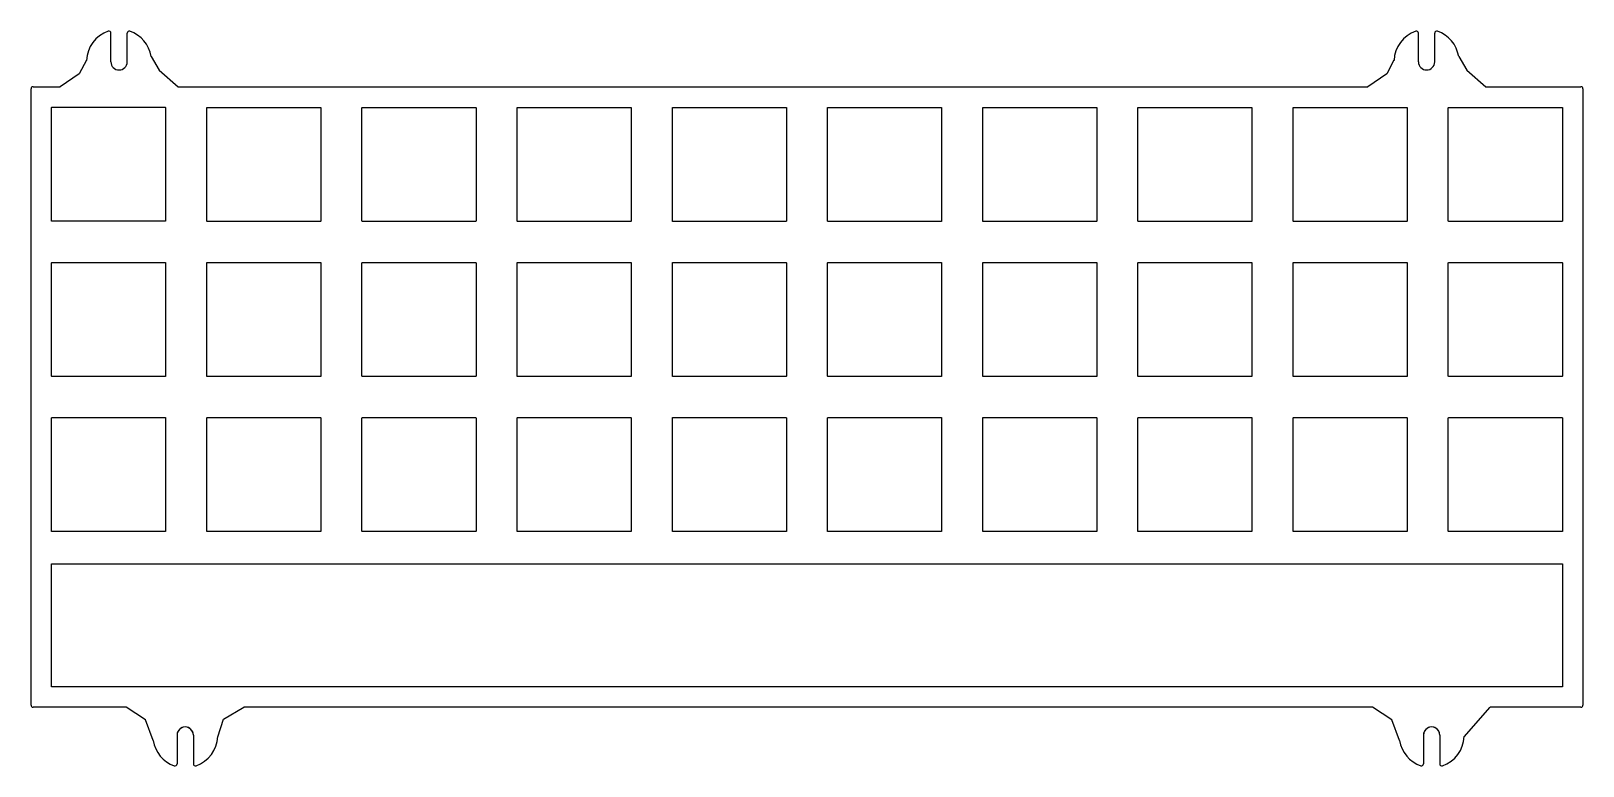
# Model space of a CAD drawing. Header units: millimetres. Extents: x 317 to 507, y -289 to -198.
import ezdxf

# ---------------------------------------------------------------- set-up
doc = ezdxf.new("R2010")
doc.units = ezdxf.units.MM
doc.layers.get('0').update_dxf_attribs({"linetype": 'CONTINUOUS'})

msp = doc.modelspace()

# ---------------------------------------------------------------- linework, layer by layer
for p, q in [((326.66, -202.11), (326.66, -198.57)), ((328.66, -202.11), (328.66, -198.57)), ((487.16, -202.11), (487.16, -198.57)), ((489.16, -202.11), (489.16, -198.57)), ((316.86, -281.11), (316.86, -205.41)), ((317.11, -205.16), (320.43, -205.16)), ((334.93, -205.16), (480.93, -205.16)), ((495.43, -205.16), (507.11, -205.16)), ((507.36, -205.41), (507.36, -281.11)), ((328.53, -281.36), (317.11, -281.36)), ((481.53, -281.36), (342.98, -281.36)), ((507.11, -281.36), (495.98, -281.36)), ((334.78, -284.79), (334.78, -288.33)), ((336.78, -284.79), (336.78, -288.33)), ((487.78, -284.79), (487.78, -288.33)), ((489.78, -284.79), (489.78, -288.33))]:
    msp.add_line(p, q)
for points in [[(323.66, -201.92), (322.77, -203.6), (320.43, -205.16)], [(331.6, -201.44), (332.6, -203.15), (334.93, -205.16)], [(484.16, -201.92), (483.27, -203.6), (480.93, -205.16)], [(492.1, -201.44), (493.1, -203.15), (495.43, -205.16)], [(331.83, -285.47), (330.91, -282.9), (328.53, -281.36)], [(339.77, -284.98), (340.5, -282.82), (342.98, -281.36)], [(484.83, -285.47), (483.9, -282.92), (481.53, -281.36)], [(492.77, -284.98), (495.98, -281.36)]]:
    msp.add_lwpolyline(points)
for points in [[(333.36, -221.64, -0.414214), (333.31, -221.69), (319.41, -221.69, -0.414214), (319.36, -221.64), (319.36, -207.74, -0.414214), (319.41, -207.69), (333.31, -207.69, -0.414214), (333.36, -207.74)], [(338.48, -207.7), (352.38, -207.7, -0.414214), (352.43, -207.75), (352.43, -221.65, -0.414214), (352.38, -221.7), (338.48, -221.7, -0.414214), (338.43, -221.65), (338.43, -207.75, -0.414214)], [(357.53, -207.7), (371.43, -207.7, -0.414214), (371.48, -207.75), (371.48, -221.65, -0.414214), (371.43, -221.7), (357.53, -221.7, -0.414214), (357.48, -221.65), (357.48, -207.75, -0.414214)], [(376.58, -207.7), (390.48, -207.7, -0.414214), (390.53, -207.75), (390.53, -221.65, -0.414214), (390.48, -221.7), (376.58, -221.7, -0.414214), (376.53, -221.65), (376.53, -207.75, -0.414214)], [(395.63, -207.7), (409.53, -207.7, -0.414214), (409.58, -207.75), (409.58, -221.65, -0.414214), (409.53, -221.7), (395.63, -221.7, -0.414214), (395.58, -221.65), (395.58, -207.75, -0.414214)], [(414.68, -207.7), (428.58, -207.7, -0.414214), (428.63, -207.75), (428.63, -221.65, -0.414214), (428.58, -221.7), (414.68, -221.7, -0.414214), (414.63, -221.65), (414.63, -207.75, -0.414214)], [(433.73, -207.7), (447.63, -207.7, -0.414214), (447.68, -207.75), (447.68, -221.65, -0.414214), (447.63, -221.7), (433.73, -221.7, -0.414214), (433.68, -221.65), (433.68, -207.75, -0.414214)], [(452.78, -207.7), (466.68, -207.7, -0.414214), (466.73, -207.75), (466.73, -221.65, -0.414214), (466.68, -221.7), (452.78, -221.7, -0.414214), (452.73, -221.65), (452.73, -207.75, -0.414214)], [(471.83, -207.7), (485.73, -207.7, -0.414214), (485.78, -207.75), (485.78, -221.65, -0.414214), (485.73, -221.7), (471.83, -221.7, -0.414214), (471.78, -221.65), (471.78, -207.75, -0.414214)], [(490.88, -207.7), (504.78, -207.7, -0.414214), (504.83, -207.75), (504.83, -221.65, -0.414214), (504.78, -221.7), (490.88, -221.7, -0.414214), (490.83, -221.65), (490.83, -207.75, -0.414214)], [(319.43, -226.75), (333.33, -226.75, -0.414214), (333.38, -226.8), (333.38, -240.7, -0.414214), (333.33, -240.75), (319.43, -240.75, -0.414214), (319.38, -240.7), (319.38, -226.8, -0.414214)], [(338.48, -226.75), (352.38, -226.75, -0.414214), (352.43, -226.8), (352.43, -240.7, -0.414214), (352.38, -240.75), (338.48, -240.75, -0.414214), (338.43, -240.7), (338.43, -226.8, -0.414214)], [(357.53, -226.75), (371.43, -226.75, -0.414214), (371.48, -226.8), (371.48, -240.7, -0.414214), (371.43, -240.75), (357.53, -240.75, -0.414214), (357.48, -240.7), (357.48, -226.8, -0.414214)], [(376.58, -226.75), (390.48, -226.75, -0.414214), (390.53, -226.8), (390.53, -240.7, -0.414214), (390.48, -240.75), (376.58, -240.75, -0.414214), (376.53, -240.7), (376.53, -226.8, -0.414214)], [(395.63, -226.75), (409.53, -226.75, -0.414214), (409.58, -226.8), (409.58, -240.7, -0.414214), (409.53, -240.75), (395.63, -240.75, -0.414214), (395.58, -240.7), (395.58, -226.8, -0.414214)], [(414.68, -226.75), (428.58, -226.75, -0.414214), (428.63, -226.8), (428.63, -240.7, -0.414214), (428.58, -240.75), (414.68, -240.75, -0.414214), (414.63, -240.7), (414.63, -226.8, -0.414214)], [(433.73, -226.75), (447.63, -226.75, -0.414214), (447.68, -226.8), (447.68, -240.7, -0.414214), (447.63, -240.75), (433.73, -240.75, -0.414214), (433.68, -240.7), (433.68, -226.8, -0.414214)], [(452.78, -226.75), (466.68, -226.75, -0.414214), (466.73, -226.8), (466.73, -240.7, -0.414214), (466.68, -240.75), (452.78, -240.75, -0.414214), (452.73, -240.7), (452.73, -226.8, -0.414214)], [(471.83, -226.75), (485.73, -226.75, -0.414214), (485.78, -226.8), (485.78, -240.7, -0.414214), (485.73, -240.75), (471.83, -240.75, -0.414214), (471.78, -240.7), (471.78, -226.8, -0.414214)], [(490.88, -226.75), (504.78, -226.75, -0.414214), (504.83, -226.8), (504.83, -240.7, -0.414214), (504.78, -240.75), (490.88, -240.75, -0.414214), (490.83, -240.7), (490.83, -226.8, -0.414214)], [(319.43, -245.8), (333.33, -245.8, -0.414214), (333.38, -245.85), (333.38, -259.75, -0.414214), (333.33, -259.8), (319.43, -259.8, -0.414214), (319.38, -259.75), (319.38, -245.85, -0.414214)], [(338.48, -245.8), (352.38, -245.8, -0.414214), (352.43, -245.85), (352.43, -259.75, -0.414214), (352.38, -259.8), (338.48, -259.8, -0.414214), (338.43, -259.75), (338.43, -245.85, -0.414214)], [(357.53, -245.8), (371.43, -245.8, -0.414214), (371.48, -245.85), (371.48, -259.75, -0.414214), (371.43, -259.8), (357.53, -259.8, -0.414214), (357.48, -259.75), (357.48, -245.85, -0.414214)], [(376.58, -245.8), (390.48, -245.8, -0.414214), (390.53, -245.85), (390.53, -259.75, -0.414214), (390.48, -259.8), (376.58, -259.8, -0.414214), (376.53, -259.75), (376.53, -245.85, -0.414214)], [(395.63, -245.8), (409.53, -245.8, -0.414214), (409.58, -245.85), (409.58, -259.75, -0.414214), (409.53, -259.8), (395.63, -259.8, -0.414214), (395.58, -259.75), (395.58, -245.85, -0.414214)], [(414.68, -245.8), (428.58, -245.8, -0.414214), (428.63, -245.85), (428.63, -259.75, -0.414214), (428.58, -259.8), (414.68, -259.8, -0.414214), (414.63, -259.75), (414.63, -245.85, -0.414214)], [(433.73, -245.8), (447.63, -245.8, -0.414214), (447.68, -245.85), (447.68, -259.75, -0.414214), (447.63, -259.8), (433.73, -259.8, -0.414214), (433.68, -259.75), (433.68, -245.85, -0.414214)], [(452.78, -245.8), (466.68, -245.8, -0.414214), (466.73, -245.85), (466.73, -259.75, -0.414214), (466.68, -259.8), (452.78, -259.8, -0.414214), (452.73, -259.75), (452.73, -245.85, -0.414214)], [(471.83, -245.8), (485.73, -245.8, -0.414214), (485.78, -245.85), (485.78, -259.75, -0.414214), (485.73, -259.8), (471.83, -259.8, -0.414214), (471.78, -259.75), (471.78, -245.85, -0.414214)], [(490.88, -245.8), (504.78, -245.8, -0.414214), (504.83, -245.85), (504.83, -259.75, -0.414214), (504.78, -259.8), (490.88, -259.8, -0.414214), (490.83, -259.75), (490.83, -245.85, -0.414214)]]:
    msp.add_lwpolyline(points, format="xyb", close=True)
msp.add_lwpolyline([(504.83, -278.85), (319.38, -278.85), (319.38, -263.77), (504.83, -263.77)], close=True)
for centre, radius, start, end in [((327.66, -202.11), 4, 109.4711, 177.3301), ((326.41, -198.57), 0.25, 0, 109.4712), ((328.91, -198.57), 0.25, 70.5288, 180), ((327.66, -202.11), 4, 9.6926, 70.5287), ((488.16, -202.11), 4, 109.4712, 177.3301), ((486.91, -198.57), 0.25, 0, 109.4712), ((489.41, -198.57), 0.25, 70.5288, 180), ((488.16, -202.11), 4, 9.6926, 70.5288), ((327.66, -202.11), 1, 180, 360), ((327.66, -202.11), 1, 180, 360), ((488.16, -202.11), 1, -180, 0), ((488.16, -202.11), 1, -180, 0), ((317.11, -205.41), 0.25, 90, 180), ((507.11, -205.41), 0.25, 0, 90), ((317.11, -281.11), 0.25, 180, 270), ((507.11, -281.11), 0.25, -90, 0), ((335.78, -284.79), 1, 0, 180.001), ((335.78, -284.79), 1, 0.001, 180), ((488.78, -284.79), 1, 0.0059, 180), ((488.78, -284.79), 1, 0, 180.0059), ((335.78, -284.79), 4, 189.6947, 250.5288), ((335.78, -284.79), 4, 289.4712, 357.3281), ((488.78, -284.79), 4, 189.6931, 250.5288), ((488.78, -284.79), 4, 289.4712, 357.3296), ((334.53, -288.33), 0.25, -109.4712, 0), ((337.03, -288.33), 0.25, 180, 289.4712), ((487.53, -288.33), 0.25, -109.4712, 0), ((490.03, -288.33), 0.25, 180, 289.4712)]:
    msp.add_arc(centre, radius, start, end)

doc.saveas('drawing.dxf')
